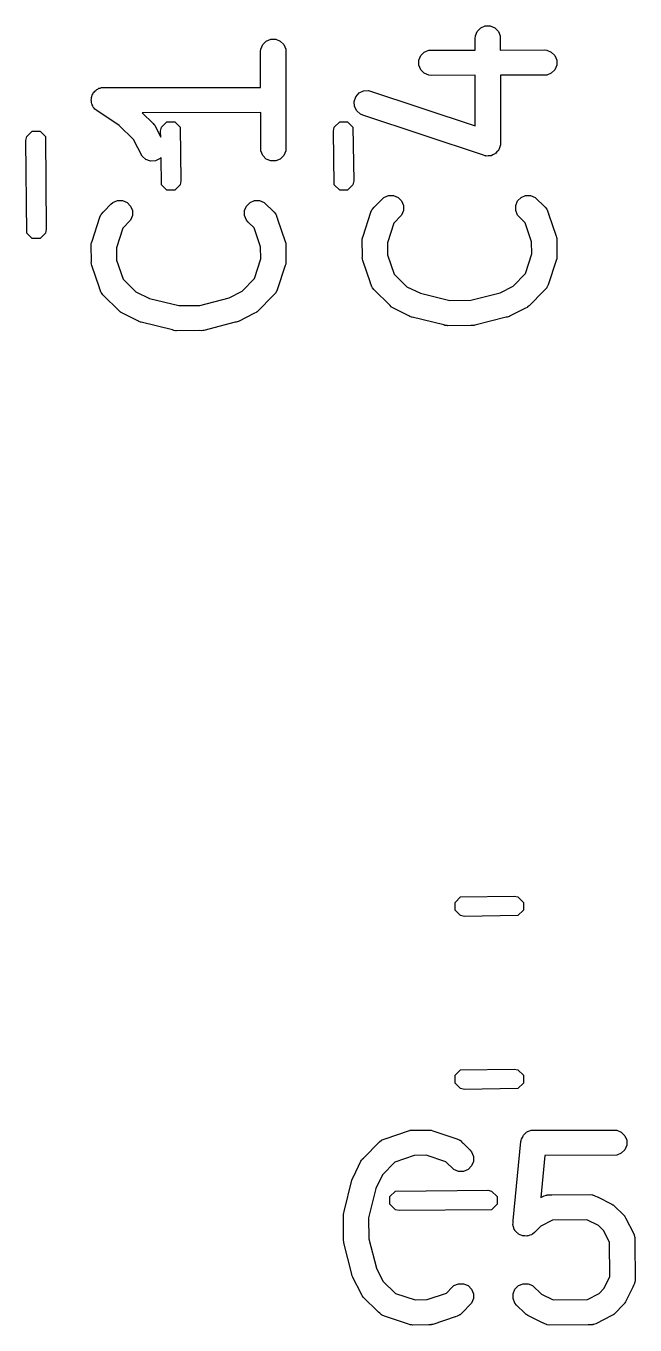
# Model space of a CAD drawing. Extents: x 94 to 206, y -143 to -44.
# Drawn here: x 139.43 to 143.03, y -98.38 to -90.72 of the extents above; entities that cross this region are included whole.
import ezdxf

# ---------------------------------------------------------------- set-up
doc = ezdxf.new("R2010")
doc.units = 0
doc.layers.add('BLACK', color=7, linetype='CONTINUOUS')

msp = doc.modelspace()

# ---------------------------------------------------------------- linework, layer by layer
at = {"layer": 'BLACK', "linetype": 'CONTINUOUS'}
for p, q in [((142.083985, -90.789166), (142.085426, -90.774534)), ((142.084141, -90.857886), (142.083985, -90.789166)), ((142.085426, -90.774534), (142.096625, -90.747498)), ((142.096625, -90.747498), (142.117317, -90.726806)), ((142.117317, -90.726806), (142.144353, -90.715607)), ((142.144353, -90.715607), (142.173617, -90.715607)), ((142.173617, -90.715607), (142.200653, -90.726806)), ((142.200653, -90.726806), (142.221345, -90.747498)), ((142.221345, -90.747498), (142.232544, -90.774534)), ((142.232544, -90.774534), (142.232732, -90.857572)), ((140.817319, -90.866785), (140.81876, -90.852153)), ((140.817837, -91.077604), (140.817319, -90.866785)), ((140.81876, -90.852153), (140.829959, -90.825117)), ((140.829959, -90.825117), (140.850651, -90.804425)), ((140.850651, -90.804425), (140.877687, -90.793226)), ((140.877687, -90.793226), (140.906951, -90.793226)), ((140.906951, -90.793226), (140.933987, -90.804425)), ((140.933987, -90.804425), (140.954679, -90.825117)), ((140.954679, -90.825117), (140.965878, -90.852153)), ((140.965878, -90.852153), (140.967319, -91.438213)), ((141.783984, -90.869663), (141.81102, -90.858464)), ((141.81102, -90.858464), (142.084141, -90.857886)), ((142.232732, -90.857572), (142.492319, -90.857023)), ((142.492319, -90.857023), (142.506951, -90.858464)), ((142.506951, -90.858464), (142.533987, -90.869663)), ((141.752093, -90.917391), (141.763292, -90.890355)), ((141.752093, -90.946655), (141.752093, -90.917391)), ((141.763292, -90.890355), (141.783984, -90.869663)), ((142.533987, -90.869663), (142.554679, -90.890355)), ((142.554679, -90.890355), (142.565878, -90.917391)), ((142.565878, -90.917391), (142.565878, -90.946655)), ((141.763292, -90.973691), (141.752093, -90.946655)), ((141.783984, -90.994383), (141.763292, -90.973691)), ((141.81102, -91.005582), (141.783984, -90.994383)), ((141.825652, -91.007023), (141.81102, -91.005582)), ((142.084479, -91.006475), (141.825652, -91.007023)), ((142.085157, -91.30475), (142.084479, -91.006475)), ((142.506951, -91.005582), (142.23307, -91.006161)), ((142.23307, -91.006161), (142.233985, -91.408213)), ((142.533987, -90.994383), (142.506951, -91.005582)), ((142.554679, -90.973691), (142.533987, -90.994383)), ((142.565878, -90.946655), (142.554679, -90.973691)), ((139.839231, -91.099521), (139.8454, -91.095389)), ((139.8454, -91.095389), (139.850651, -91.090139)), ((139.850651, -91.090139), (139.85744, -91.087326)), ((139.85744, -91.087326), (139.863546, -91.083238)), ((139.863546, -91.083238), (139.870826, -91.081781)), ((139.870826, -91.081781), (139.877687, -91.07894)), ((139.877687, -91.07894), (139.885087, -91.078929)), ((139.885087, -91.078929), (139.89224, -91.077499)), ((139.89224, -91.077499), (139.899368, -91.078909)), ((139.899368, -91.078909), (140.817837, -91.077604)), ((141.42489, -91.097782), (141.45408, -91.095707)), ((141.45408, -91.095707), (142.085157, -91.30475)), ((139.817319, -91.152578), (139.81876, -91.145293)), ((139.81876, -91.159782), (139.817319, -91.152578)), ((139.81876, -91.137867), (139.821572, -91.131078)), ((139.81876, -91.145293), (139.81876, -91.137867)), ((139.81876, -91.167131), (139.81876, -91.159782)), ((139.821601, -91.173991), (139.81876, -91.167131)), ((139.821572, -91.131078), (139.822998, -91.12387)), ((139.823058, -91.181272), (139.821601, -91.173991)), ((139.822998, -91.12387), (139.827117, -91.117691)), ((139.827117, -91.117691), (139.829959, -91.110831)), ((139.829959, -91.110831), (139.835154, -91.105635)), ((139.835154, -91.105635), (139.839231, -91.099521)), ((141.370289, -91.160738), (141.379543, -91.132975)), ((141.372364, -91.189928), (141.370289, -91.160738)), ((141.379543, -91.132975), (141.398717, -91.110868)), ((141.398717, -91.110868), (141.42489, -91.097782)), ((139.827146, -91.187377), (139.823058, -91.181272)), ((139.829959, -91.194167), (139.827146, -91.187377)), ((139.835209, -91.199417), (139.829959, -91.194167)), ((139.839341, -91.205587), (139.835209, -91.199417)), ((139.850599, -91.214807), (139.839341, -91.205587)), ((139.850651, -91.214859), (139.850599, -91.214807)), ((139.850673, -91.214868), (139.850651, -91.214859)), ((139.850716, -91.214903), (139.850673, -91.214868)), ((139.983032, -91.301642), (139.850716, -91.214903)), ((140.818202, -91.226184), (140.119458, -91.227176)), ((140.119458, -91.227176), (140.183447, -91.289942)), ((140.81876, -91.452845), (140.818202, -91.226184)), ((141.38545, -91.216101), (141.372364, -91.189928)), ((141.407557, -91.235275), (141.38545, -91.216101)), ((141.420983, -91.241269), (141.407557, -91.235275)), ((142.133658, -91.477342), (141.420983, -91.241269)), ((140.067381, -91.384379), (139.983032, -91.301642)), ((140.183447, -91.289942), (140.188167, -91.295692)), ((140.188167, -91.295692), (140.189664, -91.296991)), ((140.189664, -91.296991), (140.19039, -91.298401)), ((140.19039, -91.298401), (140.192775, -91.301307)), ((140.192775, -91.301307), (140.196426, -91.310122)), ((140.196426, -91.310122), (140.228009, -91.371455)), ((140.2275, -91.336233), (140.232067, -91.313272)), ((140.232067, -91.313272), (140.264539, -91.2808)), ((140.264539, -91.2808), (140.310461, -91.2808)), ((140.310461, -91.2808), (140.342933, -91.313272)), ((140.342933, -91.313272), (140.3475, -91.628767)), ((141.2475, -91.336233), (141.252067, -91.313272)), ((141.252067, -91.313272), (141.284539, -91.2808)), ((141.284539, -91.2808), (141.330461, -91.2808)), ((141.330461, -91.2808), (141.362933, -91.313272)), ((141.362933, -91.313272), (141.3675, -91.628767)), ((139.4325, -91.391248), (139.437067, -91.368287)), ((139.437067, -91.936713), (139.4325, -91.391248)), ((139.437067, -91.368287), (139.469539, -91.335815)), ((139.469539, -91.335815), (139.515461, -91.335815)), ((139.515461, -91.335815), (139.547933, -91.368287)), ((139.547933, -91.368287), (139.5525, -91.913752)), ((140.118783, -91.484197), (140.067381, -91.384379)), ((140.228009, -91.371455), (140.2275, -91.336233)), ((141.252067, -91.651728), (141.2475, -91.336233)), ((140.829959, -91.479881), (140.81876, -91.452845)), ((140.850651, -91.500573), (140.829959, -91.479881)), ((140.954679, -91.479881), (140.933987, -91.500573)), ((140.965878, -91.452845), (140.954679, -91.479881)), ((140.967319, -91.438213), (140.965878, -91.452845)), ((142.144353, -91.481772), (142.133658, -91.477342)), ((142.176108, -91.480739), (142.173617, -91.481772)), ((142.178794, -91.480549), (142.176108, -91.480739)), ((142.189541, -91.475175), (142.178794, -91.480549)), ((142.200653, -91.470573), (142.189541, -91.475175)), ((142.202558, -91.468667), (142.200653, -91.470573)), ((142.204968, -91.467463), (142.202558, -91.468667)), ((142.212842, -91.458383), (142.204968, -91.467463)), ((142.221345, -91.449881), (142.212842, -91.458383)), ((142.222376, -91.44739), (142.221345, -91.449881)), ((142.224142, -91.445355), (142.222376, -91.44739)), ((142.227942, -91.433954), (142.224142, -91.445355)), ((142.232544, -91.422845), (142.227942, -91.433954)), ((142.23292, -91.419018), (142.232544, -91.422845)), ((142.233396, -91.417593), (142.23292, -91.419018)), ((142.233985, -91.408213), (142.233255, -91.415618)), ((142.233255, -91.415618), (142.233396, -91.417593)), ((140.140891, -91.50337), (140.118783, -91.484197)), ((140.168652, -91.512624), (140.140891, -91.50337)), ((140.197842, -91.51055), (140.168652, -91.512624)), ((140.224017, -91.497462), (140.197842, -91.51055)), ((140.229738, -91.490865), (140.224017, -91.497462)), ((140.232067, -91.651728), (140.229738, -91.490865)), ((140.877687, -91.511772), (140.850651, -91.500573)), ((140.906951, -91.511772), (140.877687, -91.511772)), ((140.933987, -91.500573), (140.906951, -91.511772)), ((142.147032, -91.481772), (142.144353, -91.481772)), ((142.149604, -91.482624), (142.147032, -91.481772)), ((142.161589, -91.481772), (142.149604, -91.482624)), ((142.173617, -91.481772), (142.161589, -91.481772)), ((140.3475, -91.628767), (140.342933, -91.651728)), ((141.3675, -91.628767), (141.362933, -91.651728)), ((140.264539, -91.6842), (140.232067, -91.651728)), ((140.310461, -91.6842), (140.264539, -91.6842)), ((140.342933, -91.651728), (140.310461, -91.6842)), ((141.284539, -91.6842), (141.252067, -91.651728)), ((141.330461, -91.6842), (141.284539, -91.6842)), ((141.362933, -91.651728), (141.330461, -91.6842)), ((139.895108, -91.806959), (139.934524, -91.766133)), ((139.934524, -91.766133), (139.945889, -91.756806)), ((139.945889, -91.756806), (139.972925, -91.745607)), ((139.972925, -91.745607), (140.002188, -91.745607)), ((140.002188, -91.745607), (140.029224, -91.756806)), ((140.029224, -91.756806), (140.049917, -91.777499)), ((140.049917, -91.777499), (140.061116, -91.804535)), ((140.723521, -91.804535), (140.734719, -91.777499)), ((140.734719, -91.777499), (140.755412, -91.756806)), ((140.755412, -91.756806), (140.782448, -91.745607)), ((140.782448, -91.745607), (140.811711, -91.745607)), ((140.811711, -91.745607), (140.838747, -91.756805)), ((140.838747, -91.756805), (140.897732, -91.813751)), ((141.477578, -91.795117), (141.488681, -91.783615)), ((141.488681, -91.783615), (141.493955, -91.777536)), ((141.493955, -91.777536), (141.495108, -91.776959)), ((141.495108, -91.776959), (141.534524, -91.736133)), ((141.534524, -91.736133), (141.545889, -91.726806)), ((141.545889, -91.726806), (141.572925, -91.715607)), ((141.572925, -91.715607), (141.602188, -91.715607)), ((141.602188, -91.715607), (141.629224, -91.726806)), ((141.629224, -91.726806), (141.649917, -91.747499)), ((141.649917, -91.747499), (141.661116, -91.774535)), ((141.661116, -91.774535), (141.661116, -91.803798)), ((142.323521, -91.774535), (142.334719, -91.747499)), ((142.323521, -91.803798), (142.323521, -91.774535)), ((142.334719, -91.747499), (142.355412, -91.726806)), ((142.355412, -91.726806), (142.382448, -91.715607)), ((142.382448, -91.715607), (142.411711, -91.715607)), ((142.411711, -91.715607), (142.438747, -91.726805)), ((142.438747, -91.726805), (142.497732, -91.783751)), ((142.497732, -91.783751), (142.50706, -91.795117)), ((139.822638, -91.985646), (139.868787, -91.843068)), ((139.868787, -91.843068), (139.874781, -91.829643)), ((139.874781, -91.829643), (139.876546, -91.827607)), ((139.876546, -91.827607), (139.877578, -91.825117)), ((139.877578, -91.825117), (139.888681, -91.813615)), ((139.888681, -91.813615), (139.893955, -91.807536)), ((139.893955, -91.807536), (139.895108, -91.806959)), ((140.049917, -91.860834), (140.003876, -91.908522)), ((140.061116, -91.833798), (140.049917, -91.860834)), ((140.061116, -91.804535), (140.061116, -91.833798)), ((140.723521, -91.833798), (140.723521, -91.804535)), ((140.73472, -91.860834), (140.723521, -91.833798)), ((140.744048, -91.8722), (140.73472, -91.860834)), ((140.897732, -91.813751), (140.90706, -91.825117)), ((140.90706, -91.825117), (140.90809, -91.827605)), ((140.90809, -91.827605), (140.909857, -91.829642)), ((140.909857, -91.829642), (140.914304, -91.842605)), ((140.914304, -91.842605), (140.918259, -91.852153)), ((140.918259, -91.852153), (140.918259, -91.854133)), ((140.918259, -91.854133), (140.96347, -91.985924)), ((141.422638, -91.955646), (141.468787, -91.813068)), ((141.468787, -91.813068), (141.474781, -91.799643)), ((141.474781, -91.799643), (141.476546, -91.797607)), ((141.476546, -91.797607), (141.477578, -91.795117)), ((141.649917, -91.830834), (141.603876, -91.878522)), ((141.661116, -91.803798), (141.649917, -91.830834)), ((142.33472, -91.830834), (142.323521, -91.803798)), ((142.344048, -91.8422), (142.33472, -91.830834)), ((142.37877, -91.875721), (142.344048, -91.8422)), ((142.50706, -91.795117), (142.50809, -91.797605)), ((142.50809, -91.797605), (142.509857, -91.799642)), ((142.509857, -91.799642), (142.514304, -91.812605)), ((142.514304, -91.812605), (142.518259, -91.822153)), ((142.518259, -91.822153), (142.518259, -91.824133)), ((142.518259, -91.824133), (142.56347, -91.955924)), ((139.469539, -91.969185), (139.437067, -91.936713)), ((139.547933, -91.936713), (139.515461, -91.969185)), ((139.5525, -91.913752), (139.547933, -91.936713)), ((140.003876, -91.908522), (139.966267, -92.024715)), ((140.77877, -91.905721), (140.744048, -91.8722)), ((140.817434, -92.018427), (140.77877, -91.905721)), ((141.603876, -91.878522), (141.566267, -91.994715)), ((142.417434, -91.988427), (142.37877, -91.875721)), ((139.515461, -91.969185), (139.469539, -91.969185)), ((139.817319, -92.009642), (139.818048, -92.002236)), ((139.818569, -92.104959), (139.817319, -92.009642)), ((139.817908, -92.000262), (139.818389, -91.998775)), ((139.818048, -92.002236), (139.817908, -92.000262)), ((139.818389, -91.998775), (139.81876, -91.99501)), ((139.81876, -91.99501), (139.822638, -91.985646)), ((140.96347, -91.985924), (140.965119, -91.993179)), ((140.965119, -91.993179), (140.965878, -91.99501)), ((140.965878, -91.99501), (140.965898, -91.996606)), ((140.965898, -91.996606), (140.96673, -92.000261)), ((140.96673, -92.000261), (140.966068, -92.009561)), ((140.966068, -92.009561), (140.967319, -92.10488)), ((141.417319, -91.979642), (141.418048, -91.972236)), ((141.418569, -92.074959), (141.417319, -91.979642)), ((141.417908, -91.970262), (141.418389, -91.968775)), ((141.418048, -91.972236), (141.417908, -91.970262)), ((141.418389, -91.968775), (141.41876, -91.96501)), ((141.41876, -91.96501), (141.422638, -91.955646)), ((141.566267, -91.994715), (141.567203, -92.066093)), ((142.41837, -92.059806), (142.417434, -91.988427)), ((142.56347, -91.955924), (142.565119, -91.963179)), ((142.565119, -91.963179), (142.565878, -91.96501)), ((142.565878, -91.96501), (142.565898, -91.966606)), ((142.565898, -91.966606), (142.56673, -91.970261)), ((142.56673, -91.970261), (142.566068, -91.979561)), ((142.566068, -91.979561), (142.567319, -92.07488)), ((139.966267, -92.024715), (139.967203, -92.096093)), ((140.780848, -92.205733), (140.81837, -92.089806)), ((140.81837, -92.089806), (140.817434, -92.018427)), ((141.417908, -92.08426), (141.418569, -92.074959)), ((141.418739, -92.087914), (141.417908, -92.08426)), ((141.41876, -92.089512), (141.418739, -92.087914)), ((141.419518, -92.091343), (141.41876, -92.089512)), ((141.421168, -92.098597), (141.419518, -92.091343)), ((141.567203, -92.066093), (141.606062, -92.179365)), ((142.380848, -92.175733), (142.41837, -92.059806)), ((142.565878, -92.089512), (142.562, -92.098872)), ((142.566248, -92.085748), (142.565878, -92.089512)), ((142.56673, -92.084261), (142.566248, -92.085748)), ((142.567319, -92.07488), (142.566589, -92.082286)), ((142.566589, -92.082286), (142.56673, -92.084261)), ((139.817908, -92.11426), (139.818569, -92.104959)), ((139.818739, -92.117914), (139.817908, -92.11426)), ((139.81876, -92.119512), (139.818739, -92.117914)), ((139.819518, -92.121343), (139.81876, -92.119512)), ((139.821168, -92.128597), (139.819518, -92.121343)), ((139.866379, -92.260387), (139.821168, -92.128597)), ((139.967203, -92.096093), (140.006062, -92.209365)), ((140.962, -92.128872), (140.915851, -92.271454)), ((140.965878, -92.119512), (140.962, -92.128872)), ((140.966248, -92.115748), (140.965878, -92.119512)), ((140.96673, -92.114261), (140.966248, -92.115748)), ((140.967319, -92.10488), (140.966589, -92.112286)), ((140.966589, -92.112286), (140.96673, -92.114261)), ((141.466379, -92.230387), (141.421168, -92.098597)), ((142.562, -92.098872), (142.515851, -92.241454)), ((140.006062, -92.209365), (140.081786, -92.283642)), ((140.708058, -92.279941), (140.780848, -92.205733)), ((141.466379, -92.232368), (141.466379, -92.230387)), ((141.470334, -92.241917), (141.466379, -92.232368)), ((141.474781, -92.254879), (141.470334, -92.241917)), ((141.606062, -92.179365), (141.681786, -92.253642)), ((142.308058, -92.249941), (142.380848, -92.175733)), ((142.515851, -92.241454), (142.509857, -92.25488)), ((139.866379, -92.262368), (139.866379, -92.260387)), ((139.870334, -92.271917), (139.866379, -92.262368)), ((139.874781, -92.284879), (139.870334, -92.271917)), ((139.876546, -92.286914), (139.874781, -92.284879)), ((139.877578, -92.289405), (139.876546, -92.286914)), ((139.886905, -92.30077), (139.877578, -92.289405)), ((139.982672, -92.394707), (139.886905, -92.30077)), ((140.081786, -92.283642), (140.161596, -92.322367)), ((140.161596, -92.322367), (140.334719, -92.364393)), ((140.459491, -92.363251), (140.632921, -92.318633)), ((140.632921, -92.318633), (140.708058, -92.279941)), ((140.888979, -92.307838), (140.802494, -92.396008)), ((140.890683, -92.306987), (140.888979, -92.307838)), ((140.897313, -92.299342), (140.890683, -92.306987)), ((140.907061, -92.289405), (140.897313, -92.299342)), ((140.908092, -92.286914), (140.907061, -92.289405)), ((140.909857, -92.28488), (140.908092, -92.286914)), ((140.915851, -92.271454), (140.909857, -92.28488)), ((141.476546, -92.256914), (141.474781, -92.254879)), ((141.477578, -92.259405), (141.476546, -92.256914)), ((141.486905, -92.27077), (141.477578, -92.259405)), ((141.582672, -92.364707), (141.486905, -92.27077)), ((141.681786, -92.253642), (141.761596, -92.292367)), ((141.761596, -92.292367), (141.934719, -92.334393)), ((142.059491, -92.333251), (142.232921, -92.288633)), ((142.232921, -92.288633), (142.308058, -92.249941)), ((142.488979, -92.277838), (142.402494, -92.366008)), ((142.490683, -92.276987), (142.488979, -92.277838)), ((142.497313, -92.269342), (142.490683, -92.276987)), ((142.507061, -92.259405), (142.497313, -92.269342)), ((142.508092, -92.256914), (142.507061, -92.259405)), ((142.509857, -92.25488), (142.508092, -92.256914)), ((139.989192, -92.402225), (139.982672, -92.394707)), ((140.334719, -92.364393), (140.459491, -92.363251)), ((140.802494, -92.396008), (140.796744, -92.400726)), ((141.589192, -92.372225), (141.582672, -92.364707)), ((141.592385, -92.374235), (141.589192, -92.372225)), ((141.593508, -92.375336), (141.592385, -92.374235)), ((141.59534, -92.376094), (141.593508, -92.375336)), ((141.601635, -92.380057), (141.59534, -92.376094)), ((141.692867, -92.424325), (141.601635, -92.380057)), ((141.934719, -92.334393), (142.059491, -92.333251)), ((142.382316, -92.378985), (142.287764, -92.427676)), ((142.391128, -92.375336), (142.382316, -92.378985)), ((142.394032, -92.372952), (142.391128, -92.375336)), ((142.395445, -92.372225), (142.394032, -92.372952)), ((142.396744, -92.370726), (142.395445, -92.372225)), ((142.402494, -92.366008), (142.396744, -92.370726)), ((139.992385, -92.404235), (139.989192, -92.402225)), ((139.993508, -92.405336), (139.992385, -92.404235)), ((139.99534, -92.406094), (139.993508, -92.405336)), ((140.001635, -92.410057), (139.99534, -92.406094)), ((140.092867, -92.454325), (140.001635, -92.410057)), ((140.098378, -92.458408), (140.092867, -92.454325)), ((140.109393, -92.462343), (140.098378, -92.458408)), ((140.110604, -92.462931), (140.109393, -92.462343)), ((140.111144, -92.462969), (140.110604, -92.462931)), ((140.112224, -92.463355), (140.111144, -92.462969)), ((140.298589, -92.508595), (140.112224, -92.463355)), ((140.666635, -92.463456), (140.481937, -92.510974)), ((140.674032, -92.462931), (140.666635, -92.463456)), ((140.685014, -92.458728), (140.674032, -92.462931)), ((140.686259, -92.458408), (140.685014, -92.458728)), ((140.686694, -92.458085), (140.686259, -92.458408)), ((140.687764, -92.457676), (140.686694, -92.458085)), ((140.782316, -92.408985), (140.687764, -92.457676)), ((140.791128, -92.405336), (140.782316, -92.408985)), ((140.794032, -92.402952), (140.791128, -92.405336)), ((140.795445, -92.402225), (140.794032, -92.402952)), ((140.796744, -92.400726), (140.795445, -92.402225)), ((141.698378, -92.428408), (141.692867, -92.424325)), ((141.709393, -92.432343), (141.698378, -92.428408)), ((141.710604, -92.432931), (141.709393, -92.432343)), ((141.711144, -92.432969), (141.710604, -92.432931)), ((141.712224, -92.433355), (141.711144, -92.432969)), ((141.898589, -92.478595), (141.712224, -92.433355)), ((142.266635, -92.433456), (142.081937, -92.480974)), ((142.274032, -92.432931), (142.266635, -92.433456)), ((142.285014, -92.428728), (142.274032, -92.432931)), ((142.286259, -92.428408), (142.285014, -92.428728)), ((142.286694, -92.428085), (142.286259, -92.428408)), ((142.287764, -92.427676), (142.286694, -92.428085)), ((140.306258, -92.511772), (140.298589, -92.508595)), ((140.315372, -92.512669), (140.306258, -92.511772)), ((140.317244, -92.513124), (140.315372, -92.512669)), ((140.318336, -92.512961), (140.317244, -92.513124)), ((140.32089, -92.513213), (140.318336, -92.512961)), ((140.459469, -92.511945), (140.32089, -92.513213)), ((140.467393, -92.513124), (140.459469, -92.511945)), ((140.476417, -92.511789), (140.467393, -92.513124)), ((140.478379, -92.511772), (140.476417, -92.511789)), ((140.4794, -92.511349), (140.478379, -92.511772)), ((140.481937, -92.510974), (140.4794, -92.511349)), ((141.906258, -92.481772), (141.898589, -92.478595)), ((141.915372, -92.482669), (141.906258, -92.481772)), ((141.917244, -92.483124), (141.915372, -92.482669)), ((141.918336, -92.482961), (141.917244, -92.483124)), ((141.92089, -92.483213), (141.918336, -92.482961)), ((142.059469, -92.481945), (141.92089, -92.483213)), ((142.067393, -92.483124), (142.059469, -92.481945)), ((142.076417, -92.481789), (142.067393, -92.483124)), ((142.078379, -92.481772), (142.076417, -92.481789)), ((142.0794, -92.481349), (142.078379, -92.481772)), ((142.081937, -92.480974), (142.0794, -92.481349)), ((141.998272, -95.852067), (142.313767, -95.8475)), ((142.313767, -95.8475), (142.336728, -95.852067)), ((141.9658, -95.884539), (141.998272, -95.852067)), ((141.9658, -95.930461), (141.9658, -95.884539)), ((142.336728, -95.852067), (142.3692, -95.884539)), ((142.3692, -95.884539), (142.3692, -95.930461)), ((141.998272, -95.962933), (141.9658, -95.930461)), ((142.021233, -95.9675), (141.998272, -95.962933)), ((142.336728, -95.962933), (142.021233, -95.9675)), ((142.3692, -95.930461), (142.336728, -95.962933)), ((141.9658, -96.904539), (141.998272, -96.872067)), ((141.9658, -96.950461), (141.9658, -96.904539)), ((141.998272, -96.872067), (142.313767, -96.8675)), ((142.313767, -96.8675), (142.336728, -96.872067)), ((142.336728, -96.872067), (142.3692, -96.904539)), ((142.3692, -96.904539), (142.3692, -96.950461)), ((141.998272, -96.982933), (141.9658, -96.950461)), ((142.021233, -96.9875), (141.998272, -96.982933)), ((142.336728, -96.982933), (142.021233, -96.9875)), ((142.3692, -96.950461), (142.336728, -96.982933)), ((141.425297, -97.392667), (141.519229, -97.296905)), ((141.519229, -97.296905), (141.530594, -97.287577)), ((141.530594, -97.287577), (141.533084, -97.286545)), ((141.533084, -97.286545), (141.535119, -97.284781)), ((141.535119, -97.284781), (141.548081, -97.280334)), ((141.548081, -97.280334), (141.557631, -97.276379)), ((141.557631, -97.276379), (141.559611, -97.276379)), ((141.559611, -97.276379), (141.691401, -97.231168)), ((141.691401, -97.231168), (141.698656, -97.229518)), ((141.698656, -97.229518), (141.700487, -97.22876)), ((141.700487, -97.22876), (141.702083, -97.228739)), ((141.702083, -97.228739), (141.705738, -97.227908)), ((141.705738, -97.227908), (141.715038, -97.228569)), ((141.715038, -97.228569), (141.810357, -97.227319)), ((141.810357, -97.227319), (141.817762, -97.228048)), ((141.817762, -97.228048), (141.819737, -97.227908)), ((141.819737, -97.227908), (141.821223, -97.228389)), ((141.821223, -97.228389), (141.824989, -97.22876)), ((141.824989, -97.22876), (141.834352, -97.232638)), ((141.834352, -97.232638), (141.976931, -97.278787)), ((141.976931, -97.278787), (141.990356, -97.284781)), ((141.990356, -97.284781), (141.992391, -97.286546)), ((141.992391, -97.286546), (141.994882, -97.287578)), ((141.994882, -97.287578), (142.006383, -97.298681)), ((142.006383, -97.298681), (142.012463, -97.303955)), ((142.309574, -97.760625), (142.354777, -97.294856)), ((142.354777, -97.294856), (142.355846, -97.289523)), ((142.355846, -97.287687), (142.356559, -97.285964)), ((142.355846, -97.289523), (142.355846, -97.287687)), ((142.356559, -97.285964), (142.357667, -97.28044)), ((142.357667, -97.28044), (142.362849, -97.27078)), ((142.362849, -97.27078), (142.367045, -97.260651)), ((142.367045, -97.260651), (142.369716, -97.257979)), ((142.369716, -97.257979), (142.371501, -97.254653)), ((142.371501, -97.254653), (142.379983, -97.247712)), ((142.379983, -97.247712), (142.387737, -97.239959)), ((142.387737, -97.239959), (142.391225, -97.238513)), ((142.391225, -97.238513), (142.394149, -97.236122)), ((142.394149, -97.236122), (142.404646, -97.232954)), ((142.404646, -97.232954), (142.414773, -97.22876)), ((142.414773, -97.22876), (142.418586, -97.228748)), ((142.418586, -97.228748), (142.422165, -97.227669)), ((142.422165, -97.227669), (142.432552, -97.228707)), ((142.432552, -97.228707), (142.905595, -97.227319)), ((142.905595, -97.227319), (142.920227, -97.22876)), ((142.920227, -97.22876), (142.947263, -97.239959)), ((142.947263, -97.239959), (142.967955, -97.260651)), ((142.967955, -97.260651), (142.979154, -97.287687)), ((142.979154, -97.287687), (142.979154, -97.316951)), ((141.723904, -97.377203), (141.610635, -97.416061)), ((141.795283, -97.376267), (141.723904, -97.377203)), ((141.911476, -97.413876), (141.795283, -97.376267)), ((142.012463, -97.303955), (142.013039, -97.305108)), ((142.013039, -97.305108), (142.053866, -97.344524)), ((142.053866, -97.344524), (142.063193, -97.355889)), ((142.063193, -97.355889), (142.074392, -97.382925)), ((142.496092, -97.377123), (142.471933, -97.626059)), ((142.920227, -97.375878), (142.496092, -97.377123)), ((142.947263, -97.364679), (142.920227, -97.375878)), ((142.967955, -97.343987), (142.947263, -97.364679)), ((142.979154, -97.316951), (142.967955, -97.343987)), ((141.365675, -97.502866), (141.409942, -97.411635)), ((141.409942, -97.411635), (141.413906, -97.405335)), ((141.413906, -97.405335), (141.414664, -97.403508)), ((141.414664, -97.403508), (141.415761, -97.402388)), ((141.415761, -97.402388), (141.417774, -97.399192)), ((141.417774, -97.399192), (141.425297, -97.392667)), ((141.610635, -97.416061), (141.536356, -97.491786)), ((141.959165, -97.459917), (141.911476, -97.413876)), ((142.063193, -97.439224), (142.0425, -97.459917)), ((142.074392, -97.412188), (142.063193, -97.439224)), ((142.074392, -97.382925), (142.074392, -97.412188)), ((141.311403, -97.708589), (141.356644, -97.522224)), ((141.356644, -97.522224), (141.357029, -97.521144)), ((141.357029, -97.521144), (141.357068, -97.520605)), ((141.357068, -97.520605), (141.357653, -97.519397)), ((141.357653, -97.519397), (141.361591, -97.508378)), ((141.361591, -97.508378), (141.365675, -97.502866)), ((141.536356, -97.491786), (141.497631, -97.571596)), ((141.986201, -97.471116), (141.959165, -97.459917)), ((142.015464, -97.471116), (141.986201, -97.471116)), ((142.0425, -97.459917), (142.015464, -97.471116)), ((141.497631, -97.571596), (141.455605, -97.744719)), ((141.580815, -97.619539), (141.613287, -97.587067)), ((141.613287, -97.587067), (142.158752, -97.5825)), ((142.158752, -97.5825), (142.181713, -97.587067)), ((142.181713, -97.587067), (142.214185, -97.619539)), ((142.507522, -97.610742), (142.510011, -97.609712)), ((142.510011, -97.609712), (142.52308, -97.609637)), ((142.52308, -97.609637), (142.534023, -97.60886)), ((142.534023, -97.60886), (142.536132, -97.609563)), ((142.536132, -97.609563), (142.762738, -97.608271)), ((142.762738, -97.608271), (142.77737, -97.609712)), ((142.77737, -97.609712), (142.779859, -97.610743)), ((141.580815, -97.665461), (141.580815, -97.619539)), ((141.613287, -97.697933), (141.580815, -97.665461)), ((142.214185, -97.665461), (142.181713, -97.697933)), ((142.214185, -97.619539), (142.214185, -97.665461)), ((142.471933, -97.626059), (142.491102, -97.616189)), ((142.491102, -97.616189), (142.504833, -97.610934)), ((142.504833, -97.610934), (142.507522, -97.610742)), ((142.779859, -97.610743), (142.782547, -97.610934)), ((142.782547, -97.610934), (142.79554, -97.617238)), ((142.79554, -97.617238), (142.804406, -97.620911)), ((142.804406, -97.620911), (142.805628, -97.622133)), ((142.805628, -97.622133), (142.891517, -97.663808)), ((142.891517, -97.663808), (142.897816, -97.667772)), ((142.897816, -97.667772), (142.899644, -97.66853)), ((142.899644, -97.66853), (142.900814, -97.66966)), ((142.900814, -97.66966), (142.90396, -97.67164)), ((142.90396, -97.67164), (142.909592, -97.678134)), ((142.909592, -97.678134), (142.958628, -97.725476)), ((141.306786, -97.73089), (141.307037, -97.728336)), ((141.308053, -97.869469), (141.306786, -97.73089)), ((141.306875, -97.727244), (141.307329, -97.725372)), ((141.307037, -97.728336), (141.306875, -97.727244)), ((141.307329, -97.725372), (141.308227, -97.716258)), ((141.308227, -97.716258), (141.311403, -97.708589)), ((141.455605, -97.744719), (141.456747, -97.869491)), ((141.636248, -97.7025), (141.613287, -97.697933)), ((142.181713, -97.697933), (141.636248, -97.7025)), ((142.308227, -97.763878), (142.309574, -97.760625)), ((142.540214, -97.758182), (142.471463, -97.793585)), ((142.74295, -97.757026), (142.540214, -97.758182)), ((142.811572, -97.790323), (142.74295, -97.757026)), ((142.958628, -97.725476), (142.963346, -97.731225)), ((142.963346, -97.731225), (142.964845, -97.732525)), ((142.964845, -97.732525), (142.965572, -97.733938)), ((142.965572, -97.733938), (142.967955, -97.736841)), ((142.967955, -97.736841), (142.971604, -97.745651)), ((142.971604, -97.745651), (143.020296, -97.840206)), ((142.307136, -97.785749), (142.308227, -97.774507)), ((142.308227, -97.789364), (142.307136, -97.785749)), ((142.308227, -97.774507), (142.308227, -97.763878)), ((142.308227, -97.79314), (142.308227, -97.789364)), ((142.312421, -97.803265), (142.308227, -97.79314)), ((142.315589, -97.813765), (142.312421, -97.803265)), ((142.31798, -97.816688), (142.315589, -97.813765)), ((142.319426, -97.820177), (142.31798, -97.816688)), ((142.327179, -97.82793), (142.319426, -97.820177)), ((142.33412, -97.836413), (142.327179, -97.82793)), ((142.337446, -97.838197), (142.33412, -97.836413)), ((142.340118, -97.840869), (142.337446, -97.838197)), ((142.434819, -97.831542), (142.423454, -97.840869)), ((142.471463, -97.793585), (142.434819, -97.831542)), ((142.842899, -97.820567), (142.811572, -97.790323)), ((142.878302, -97.889318), (142.842899, -97.820567)), ((141.306875, -97.877393), (141.308053, -97.869469)), ((141.308209, -97.886417), (141.306875, -97.877393)), ((141.308227, -97.888379), (141.308209, -97.886417)), ((141.308649, -97.8894), (141.308227, -97.888379)), ((141.309025, -97.891937), (141.308649, -97.8894)), ((141.356542, -98.076635), (141.309025, -97.891937)), ((141.456747, -97.869491), (141.501365, -98.042921)), ((142.350245, -97.845064), (142.340118, -97.840869)), ((142.359907, -97.850247), (142.350245, -97.845064)), ((142.363666, -97.850622), (142.359907, -97.850247)), ((142.367155, -97.852068), (142.363666, -97.850622)), ((142.378116, -97.852068), (142.367155, -97.852068)), ((142.389026, -97.853159), (142.378116, -97.852068)), ((142.392642, -97.852068), (142.389026, -97.853159)), ((142.396417, -97.852068), (142.392642, -97.852068)), ((142.406542, -97.847873), (142.396417, -97.852068)), ((142.417042, -97.844706), (142.406542, -97.847873)), ((142.419965, -97.842314), (142.417042, -97.844706)), ((142.423454, -97.840869), (142.419965, -97.842314)), ((142.879458, -98.092054), (142.878302, -97.889318)), ((143.020296, -97.840206), (143.025551, -97.853937)), ((143.025551, -97.853937), (143.025742, -97.856626)), ((143.025742, -97.856626), (143.026773, -97.859115)), ((143.026773, -97.859115), (143.026847, -97.872184)), ((143.026847, -97.872184), (143.027625, -97.883127)), ((143.027625, -97.883127), (143.026921, -97.885236)), ((143.026921, -97.885236), (143.028214, -98.111842)), ((141.501365, -98.042921), (141.540057, -98.118058)), ((141.357068, -98.084032), (141.356542, -98.076635)), ((141.36127, -98.095014), (141.357068, -98.084032)), ((141.361591, -98.096259), (141.36127, -98.095014)), ((141.361913, -98.096694), (141.361591, -98.096259)), ((141.362323, -98.097764), (141.361913, -98.096694)), ((141.411013, -98.192316), (141.362323, -98.097764)), ((141.540057, -98.118058), (141.614265, -98.190848)), ((141.947799, -98.154048), (141.959165, -98.14472)), ((141.959165, -98.14472), (141.986201, -98.133521)), ((141.986201, -98.133521), (142.015464, -98.133521)), ((142.015464, -98.133521), (142.0425, -98.144719)), ((142.0425, -98.144719), (142.063193, -98.165412)), ((142.319426, -98.165412), (142.340119, -98.144719)), ((142.340119, -98.144719), (142.367155, -98.133521)), ((142.367155, -98.133521), (142.396418, -98.133521)), ((142.396418, -98.133521), (142.423454, -98.14472)), ((142.423454, -98.14472), (142.475809, -98.195267)), ((142.846162, -98.160675), (142.879458, -98.092054)), ((143.019243, -98.14465), (143.015574, -98.15351)), ((143.025551, -98.131652), (143.019243, -98.14465)), ((143.025742, -98.128962), (143.025551, -98.131652)), ((143.026773, -98.126474), (143.025742, -98.128962)), ((143.028214, -98.111842), (143.026773, -98.126474)), ((141.414663, -98.201128), (141.411013, -98.192316)), ((141.417046, -98.204032), (141.414663, -98.201128)), ((141.417774, -98.205445), (141.417046, -98.204032)), ((141.419272, -98.206744), (141.417774, -98.205445)), ((141.423991, -98.212494), (141.419272, -98.206744)), ((141.51216, -98.298979), (141.423991, -98.212494)), ((141.614265, -98.190848), (141.730192, -98.22837)), ((141.80157, -98.227434), (141.914277, -98.188769)), ((141.914277, -98.188769), (141.947799, -98.154048)), ((142.063193, -98.165412), (142.074392, -98.192448)), ((142.074392, -98.221711), (142.063194, -98.248747)), ((142.074392, -98.192448), (142.074392, -98.221711)), ((142.308227, -98.192448), (142.319426, -98.165412)), ((142.308227, -98.221711), (142.308227, -98.192448)), ((142.319425, -98.248747), (142.308227, -98.221711)), ((142.475809, -98.195267), (142.54443, -98.228563)), ((142.747166, -98.227407), (142.815916, -98.192004)), ((142.815916, -98.192004), (142.846162, -98.160675)), ((143.014352, -98.154731), (142.972677, -98.240621)), ((143.015574, -98.15351), (143.014352, -98.154731)), ((141.513012, -98.300683), (141.51216, -98.298979)), ((141.730192, -98.22837), (141.80157, -98.227434)), ((142.063194, -98.248747), (142.006248, -98.307732)), ((142.328752, -98.260112), (142.319425, -98.248747)), ((142.377787, -98.307453), (142.328752, -98.260112)), ((142.54443, -98.228563), (142.747166, -98.227407)), ((142.958351, -98.258695), (142.91101, -98.307732)), ((142.964845, -98.253064), (142.958351, -98.258695)), ((142.966824, -98.249918), (142.964845, -98.253064)), ((142.967956, -98.248747), (142.966824, -98.249918)), ((142.968713, -98.246917), (142.967956, -98.248747)), ((142.972677, -98.240621), (142.968713, -98.246917)), ((141.520656, -98.307313), (141.513012, -98.300683)), ((141.530594, -98.317061), (141.520656, -98.307313)), ((141.533084, -98.318092), (141.530594, -98.317061)), ((141.535119, -98.319857), (141.533084, -98.318092)), ((141.548545, -98.325851), (141.535119, -98.319857)), ((141.691126, -98.372), (141.548545, -98.325851)), ((141.700487, -98.375878), (141.691126, -98.372)), ((141.70425, -98.376248), (141.700487, -98.375878)), ((141.705738, -98.37673), (141.70425, -98.376248)), ((141.810436, -98.376068), (141.715119, -98.377319)), ((141.819737, -98.37673), (141.810436, -98.376068)), ((141.823391, -98.375898), (141.819737, -98.37673)), ((141.824989, -98.375878), (141.823391, -98.375898)), ((141.82682, -98.375119), (141.824989, -98.375878)), ((141.834074, -98.37347), (141.82682, -98.375119)), ((141.965864, -98.328259), (141.834074, -98.37347)), ((141.967846, -98.328259), (141.965864, -98.328259)), ((141.977398, -98.324302), (141.967846, -98.328259)), ((141.990356, -98.319857), (141.977398, -98.324302)), ((141.992391, -98.318091), (141.990356, -98.319857)), ((141.994882, -98.31706), (141.992391, -98.318091)), ((142.006248, -98.307732), (141.994882, -98.31706)), ((142.383421, -98.31395), (142.377787, -98.307453)), ((142.386566, -98.315929), (142.383421, -98.31395)), ((142.387737, -98.31706), (142.386566, -98.315929)), ((142.389564, -98.317817), (142.387737, -98.31706)), ((142.395864, -98.321782), (142.389564, -98.317817)), ((142.481753, -98.363457), (142.395864, -98.321782)), ((142.482975, -98.364679), (142.481753, -98.363457)), ((142.491834, -98.368348), (142.482975, -98.364679)), ((142.504833, -98.374656), (142.491834, -98.368348)), ((142.507522, -98.374847), (142.504833, -98.374656)), ((142.510011, -98.375878), (142.507522, -98.374847)), ((142.524643, -98.377319), (142.510011, -98.375878)), ((142.751247, -98.376026), (142.524643, -98.377319)), ((142.753357, -98.37673), (142.751247, -98.376026)), ((142.764299, -98.375952), (142.753357, -98.37673)), ((142.77737, -98.375878), (142.764299, -98.375952)), ((142.779859, -98.374846), (142.77737, -98.375878)), ((142.782547, -98.374656), (142.779859, -98.374846)), ((142.796279, -98.369401), (142.782547, -98.374656)), ((142.890833, -98.320709), (142.796279, -98.369401)), ((142.899644, -98.31706), (142.890833, -98.320709)), ((142.902546, -98.314677), (142.899644, -98.31706)), ((142.90396, -98.31395), (142.902546, -98.314677)), ((142.90526, -98.31245), (142.90396, -98.31395)), ((142.91101, -98.307732), (142.90526, -98.31245)), ((141.707712, -98.376589), (141.705738, -98.37673)), ((141.715119, -98.377319), (141.707712, -98.376589))]:
    msp.add_line(p, q, dxfattribs=at)

doc.saveas('drawing.dxf')
